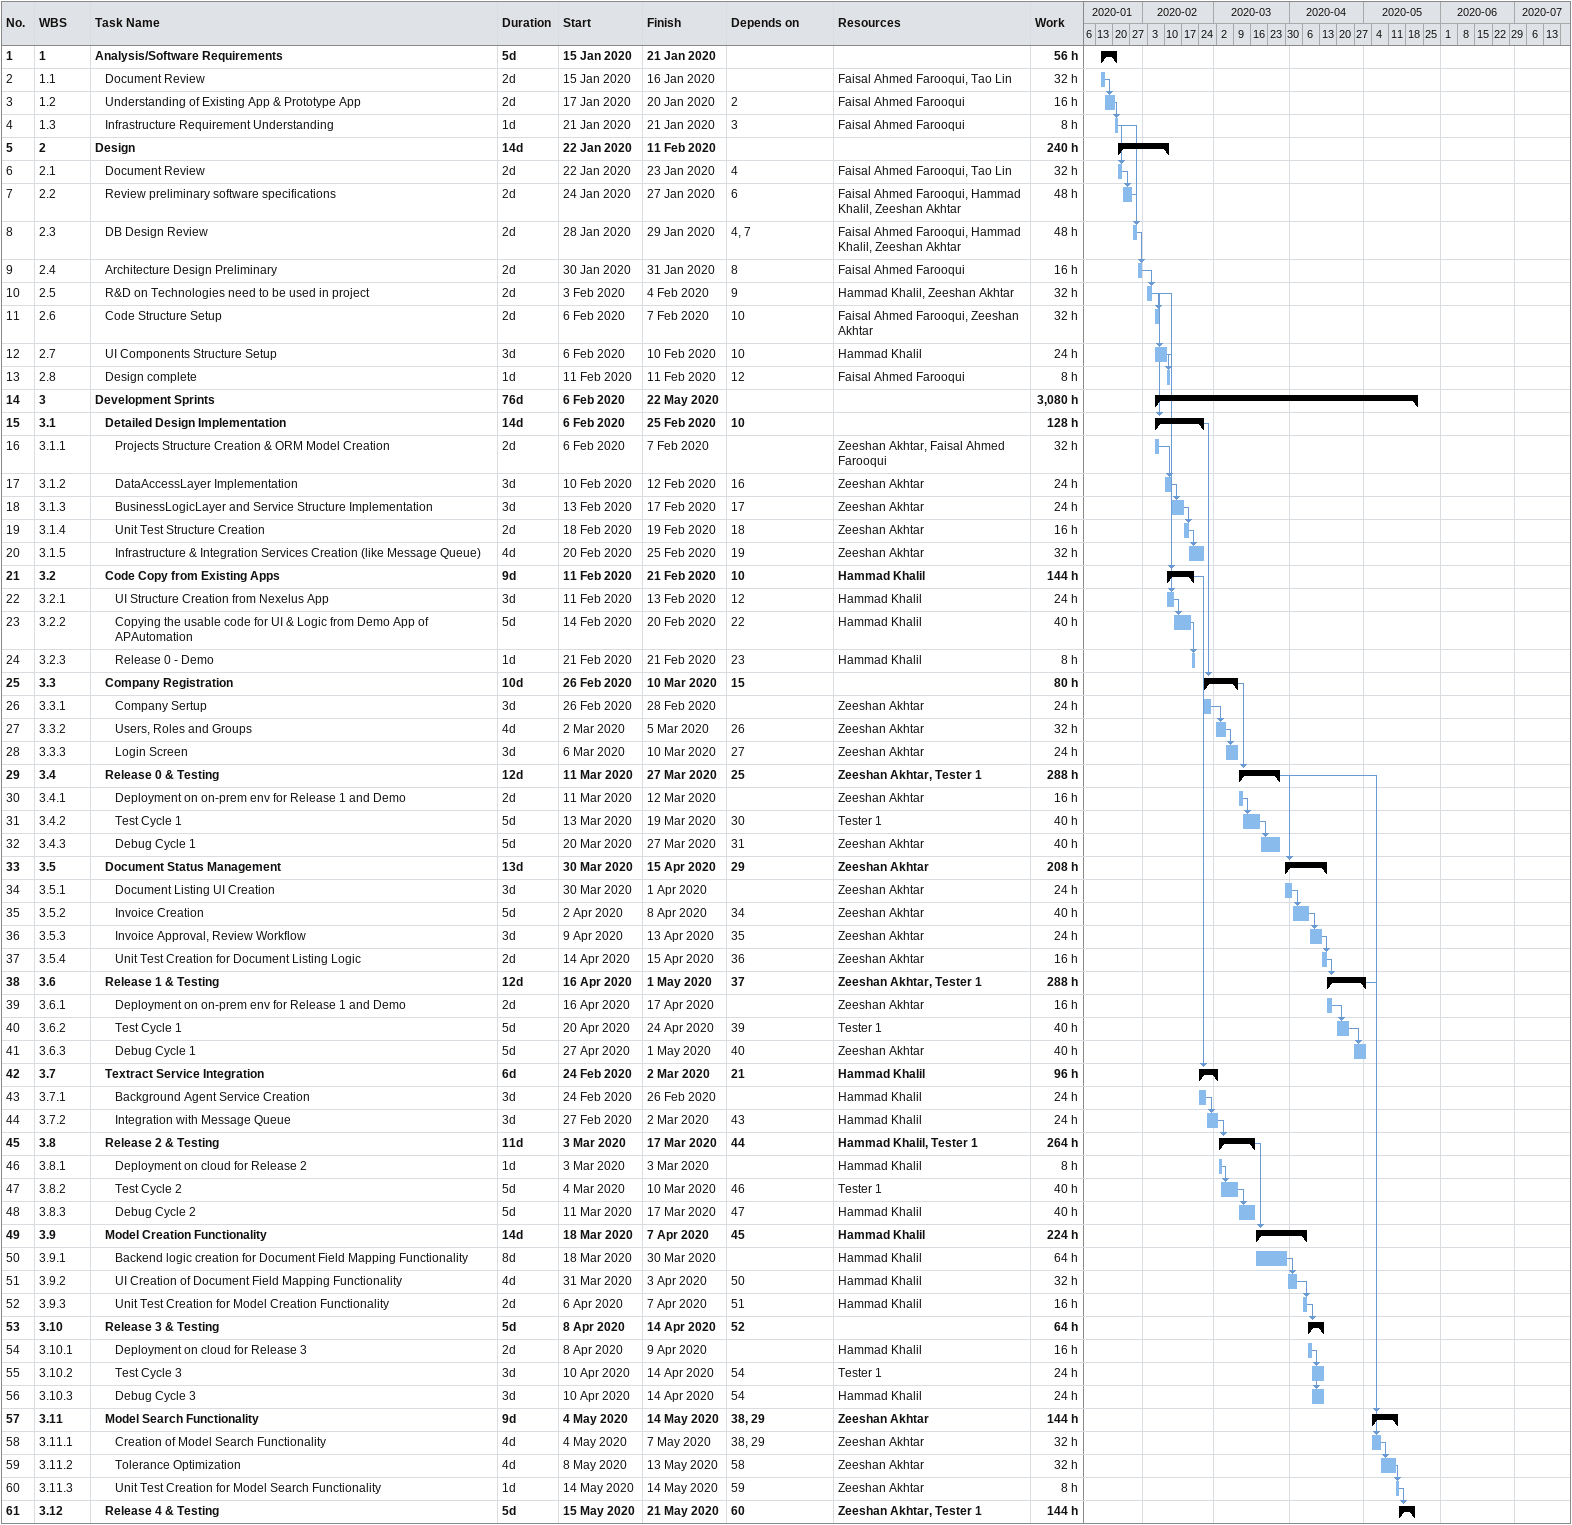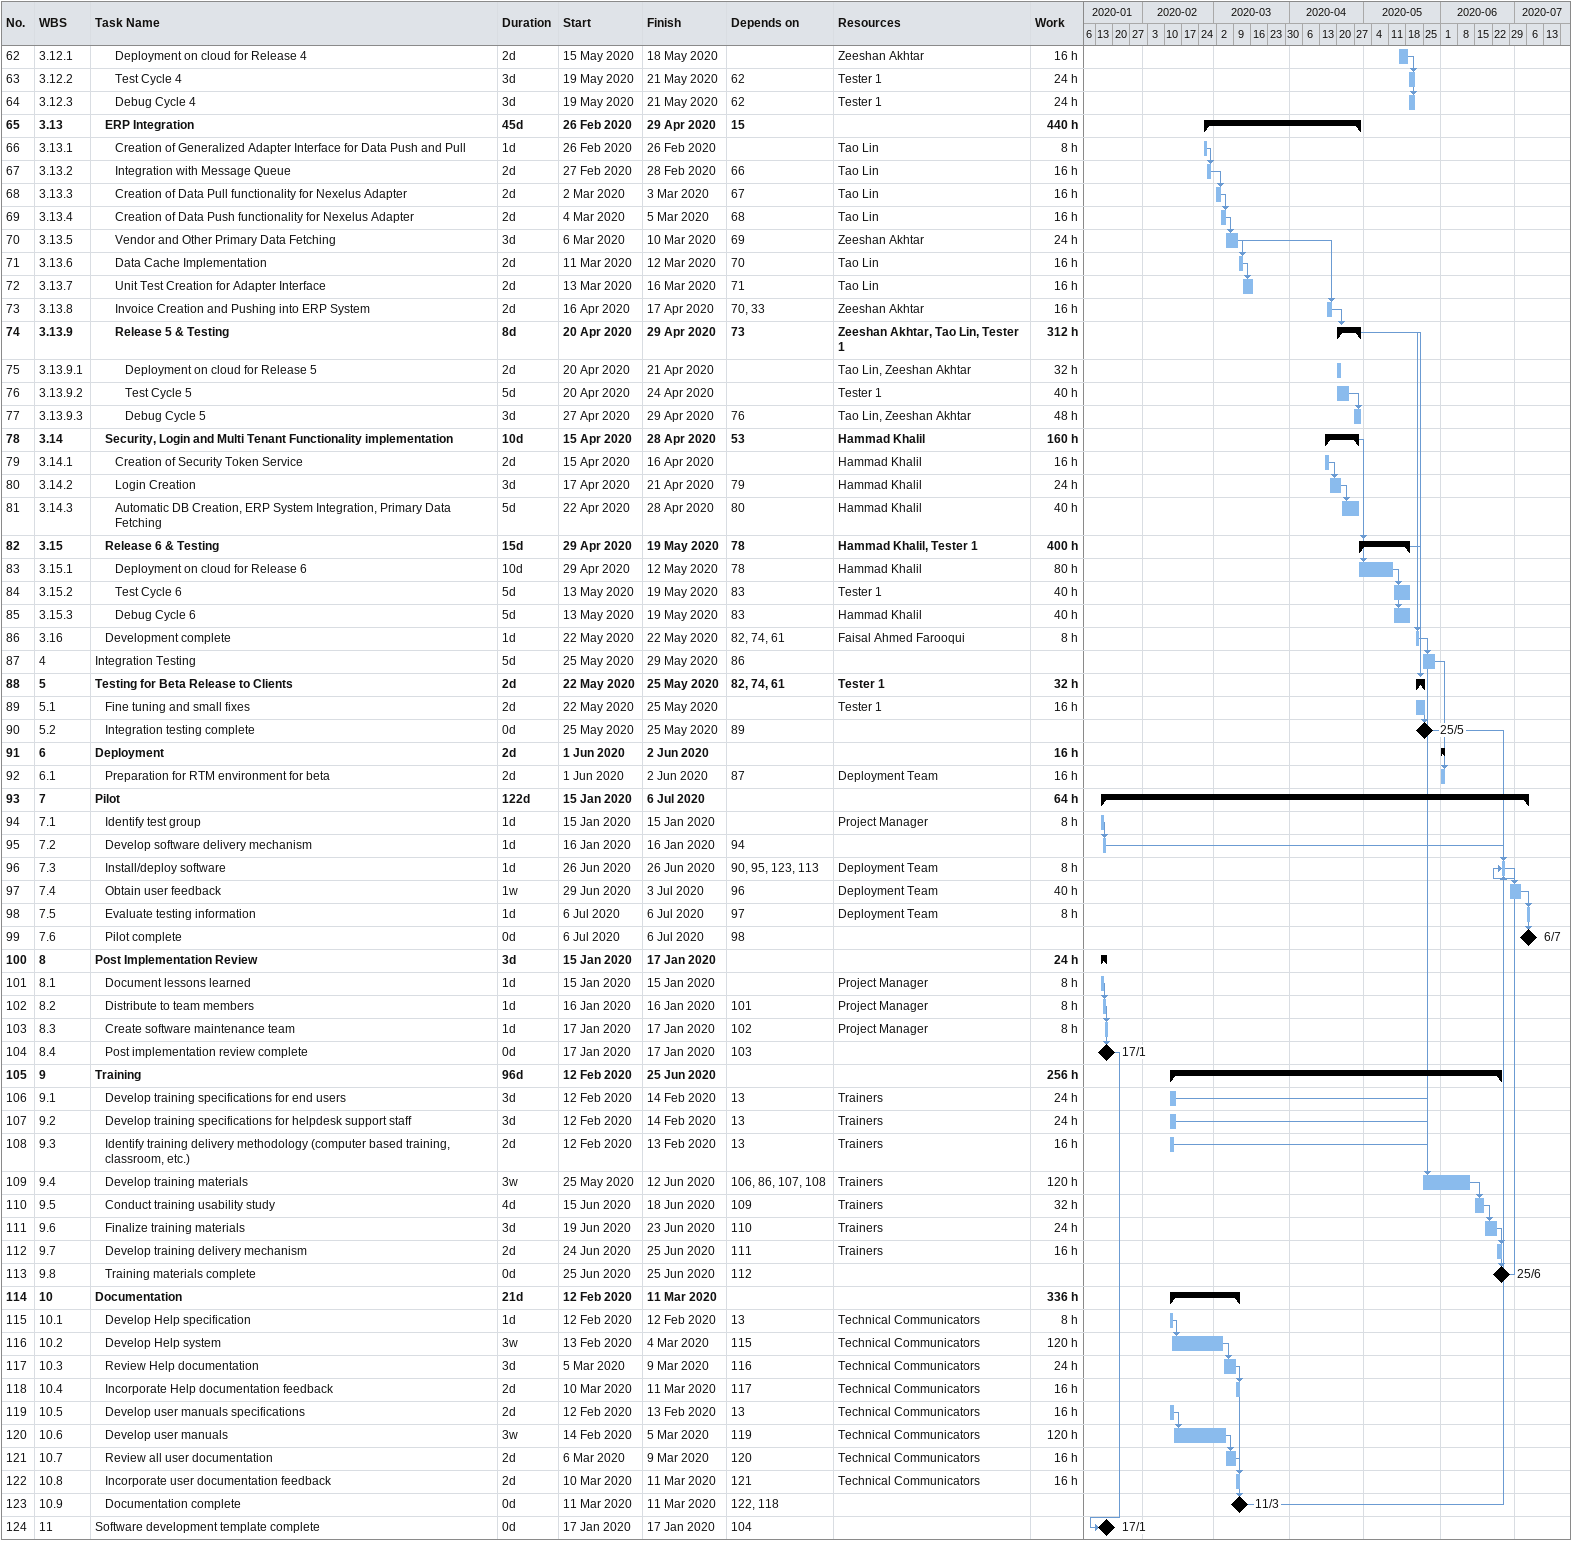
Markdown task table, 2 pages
| ID | WBS | Task | Duration | Start | Finish | Predecessors | Resources | Work (h) |
|---|---|---|---|---|---|---|---|---|
| 1 | 1 | **Analysis/Software Requirements** | 5d | 2020-01-15 | 2020-01-21 |  |  | 56 |
| 2 | 1.1 | Document Review | 2d | 2020-01-15 | 2020-01-16 |  | Faisal Ahmed Farooqui, Tao Lin | 32 |
| 3 | 1.2 | Understanding of Existing App & Prototype App | 2d | 2020-01-17 | 2020-01-20 | 2 | Faisal Ahmed Farooqui | 16 |
| 4 | 1.3 | Infrastructure Requirement Understanding | 1d | 2020-01-21 | 2020-01-21 | 3 | Faisal Ahmed Farooqui | 8 |
| 5 | 2 | **Design** | 14d | 2020-01-22 | 2020-02-11 |  |  | 240 |
| 6 | 2.1 | Document Review | 2d | 2020-01-22 | 2020-01-23 | 4 | Faisal Ahmed Farooqui, Tao Lin | 32 |
| 7 | 2.2 | Review preliminary software specifications | 2d | 2020-01-24 | 2020-01-27 | 6 | Faisal Ahmed Farooqui, Hammad Khalil, Zeeshan Akhtar | 48 |
| 8 | 2.3 | DB Design Review | 2d | 2020-01-28 | 2020-01-29 | 4, 7 | Faisal Ahmed Farooqui, Hammad Khalil, Zeeshan Akhtar | 48 |
| 9 | 2.4 | Architecture Design Preliminary | 2d | 2020-01-30 | 2020-01-31 | 8 | Faisal Ahmed Farooqui | 16 |
| 10 | 2.5 | R&D on Technologies need to be used in project | 2d | 2020-02-03 | 2020-02-04 | 9 | Hammad Khalil, Zeeshan Akhtar | 32 |
| 11 | 2.6 | Code Structure Setup | 2d | 2020-02-06 | 2020-02-07 | 10 | Faisal Ahmed Farooqui, Zeeshan Akhtar | 32 |
| 12 | 2.7 | UI Components Structure Setup | 3d | 2020-02-06 | 2020-02-10 | 10 | Hammad Khalil | 24 |
| 13 | 2.8 | Design complete | 1d | 2020-02-11 | 2020-02-11 | 12 | Faisal Ahmed Farooqui | 8 |
| 14 | 3 | **Development Sprints** | 76d | 2020-02-06 | 2020-05-22 |  |  | 3080 |
| 15 | 3.1 | **Detailed Design Implementation** | 14d | 2020-02-06 | 2020-02-25 | 10 |  | 128 |
| 16 | 3.1.1 | Projects Structure Creation & ORM Model Creation | 2d | 2020-02-06 | 2020-02-07 |  | Zeeshan Akhtar, Faisal Ahmed Farooqui | 32 |
| 17 | 3.1.2 | DataAccessLayer Implementation | 3d | 2020-02-10 | 2020-02-12 | 16 | Zeeshan Akhtar | 24 |
| 18 | 3.1.3 | BusinessLogicLayer and Service Structure Implementation | 3d | 2020-02-13 | 2020-02-17 | 17 | Zeeshan Akhtar | 24 |
| 19 | 3.1.4 | Unit Test Structure Creation | 2d | 2020-02-18 | 2020-02-19 | 18 | Zeeshan Akhtar | 16 |
| 20 | 3.1.5 | Infrastructure & Integration Services Creation (like Message Queue) | 4d | 2020-02-20 | 2020-02-25 | 19 | Zeeshan Akhtar | 32 |
| 21 | 3.2 | **Code Copy from Existing Apps** | 9d | 2020-02-11 | 2020-02-21 | 10 | Hammad Khalil | 144 |
| 22 | 3.2.1 | UI Structure Creation from Nexelus App | 3d | 2020-02-11 | 2020-02-13 | 12 | Hammad Khalil | 24 |
| 23 | 3.2.2 | Copying the usable code for UI & Logic from Demo App of APAutomation | 5d | 2020-02-14 | 2020-02-20 | 22 | Hammad Khalil | 40 |
| 24 | 3.2.3 | Release 0 - Demo | 1d | 2020-02-21 | 2020-02-21 | 23 | Hammad Khalil | 8 |
| 25 | 3.3 | **Company Registration** | 10d | 2020-02-26 | 2020-03-10 | 15 |  | 80 |
| 26 | 3.3.1 | Company Sertup | 3d | 2020-02-26 | 2020-02-28 |  | Zeeshan Akhtar | 24 |
| 27 | 3.3.2 | Users, Roles and Groups | 4d | 2020-03-02 | 2020-03-05 | 26 | Zeeshan Akhtar | 32 |
| 28 | 3.3.3 | Login Screen | 3d | 2020-03-06 | 2020-03-10 | 27 | Zeeshan Akhtar | 24 |
| 29 | 3.4 | **Release 0 & Testing** | 12d | 2020-03-11 | 2020-03-27 | 25 | Zeeshan Akhtar, Tester 1 | 288 |
| 30 | 3.4.1 | Deployment on on-prem env for Release 1 and Demo | 2d | 2020-03-11 | 2020-03-12 |  | Zeeshan Akhtar | 16 |
| 31 | 3.4.2 | Test Cycle 1 | 5d | 2020-03-13 | 2020-03-19 | 30 | Tester 1 | 40 |
| 32 | 3.4.3 | Debug Cycle 1 | 5d | 2020-03-20 | 2020-03-27 | 31 | Zeeshan Akhtar | 40 |
| 33 | 3.5 | **Document Status Management** | 13d | 2020-03-30 | 2020-04-15 | 29 | Zeeshan Akhtar | 208 |
| 34 | 3.5.1 | Document Listing UI Creation | 3d | 2020-03-30 | 2020-04-01 |  | Zeeshan Akhtar | 24 |
| 35 | 3.5.2 | Invoice Creation | 5d | 2020-04-02 | 2020-04-08 | 34 | Zeeshan Akhtar | 40 |
| 36 | 3.5.3 | Invoice Approval, Review Workflow | 3d | 2020-04-09 | 2020-04-13 | 35 | Zeeshan Akhtar | 24 |
| 37 | 3.5.4 | Unit Test Creation for Document Listing Logic | 2d | 2020-04-14 | 2020-04-15 | 36 | Zeeshan Akhtar | 16 |
| 38 | 3.6 | **Release 1 & Testing** | 12d | 2020-04-16 | 2020-05-01 | 37 | Zeeshan Akhtar, Tester 1 | 288 |
| 39 | 3.6.1 | Deployment on on-prem env for Release 1 and Demo | 2d | 2020-04-16 | 2020-04-17 |  | Zeeshan Akhtar | 16 |
| 40 | 3.6.2 | Test Cycle 1 | 5d | 2020-04-20 | 2020-04-24 | 39 | Tester 1 | 40 |
| 41 | 3.6.3 | Debug Cycle 1 | 5d | 2020-04-27 | 2020-05-01 | 40 | Zeeshan Akhtar | 40 |
| 42 | 3.7 | **Textract Service Integration** | 6d | 2020-02-24 | 2020-03-02 | 21 | Hammad Khalil | 96 |
| 43 | 3.7.1 | Background Agent Service Creation | 3d | 2020-02-24 | 2020-02-26 |  | Hammad Khalil | 24 |
| 44 | 3.7.2 | Integration with Message Queue | 3d | 2020-02-27 | 2020-03-02 | 43 | Hammad Khalil | 24 |
| 45 | 3.8 | **Release 2 & Testing** | 11d | 2020-03-03 | 2020-03-17 | 44 | Hammad Khalil, Tester 1 | 264 |
| 46 | 3.8.1 | Deployment on cloud for Release 2 | 1d | 2020-03-03 | 2020-03-03 |  | Hammad Khalil | 8 |
| 47 | 3.8.2 | Test Cycle 2 | 5d | 2020-03-04 | 2020-03-10 | 46 | Tester 1 | 40 |
| 48 | 3.8.3 | Debug Cycle 2 | 5d | 2020-03-11 | 2020-03-17 | 47 | Hammad Khalil | 40 |
| 49 | 3.9 | **Model Creation Functionality** | 14d | 2020-03-18 | 2020-04-07 | 45 | Hammad Khalil | 224 |
| 50 | 3.9.1 | Backend logic creation for Document Field Mapping Functionality | 8d | 2020-03-18 | 2020-03-30 |  | Hammad Khalil | 64 |
| 51 | 3.9.2 | UI Creation of Document Field Mapping Functionality | 4d | 2020-03-31 | 2020-04-03 | 50 | Hammad Khalil | 32 |
| 52 | 3.9.3 | Unit Test Creation for Model Creation Functionality | 2d | 2020-04-06 | 2020-04-07 | 51 | Hammad Khalil | 16 |
| 53 | 3.10 | **Release 3 & Testing** | 5d | 2020-04-08 | 2020-04-14 | 52 |  | 64 |
| 54 | 3.10.1 | Deployment on cloud for Release 3 | 2d | 2020-04-08 | 2020-04-09 |  | Hammad Khalil | 16 |
| 55 | 3.10.2 | Test Cycle 3 | 3d | 2020-04-10 | 2020-04-14 | 54 | Tester 1 | 24 |
| 56 | 3.10.3 | Debug Cycle 3 | 3d | 2020-04-10 | 2020-04-14 | 54 | Hammad Khalil | 24 |
| 57 | 3.11 | **Model Search Functionality** | 9d | 2020-05-04 | 2020-05-14 | 38, 29 | Zeeshan Akhtar | 144 |
| 58 | 3.11.1 | Creation of Model Search Functionality | 4d | 2020-05-04 | 2020-05-07 | 38, 29 | Zeeshan Akhtar | 32 |
| 59 | 3.11.2 | Tolerance Optimization | 4d | 2020-05-08 | 2020-05-13 | 58 | Zeeshan Akhtar | 32 |
| 60 | 3.11.3 | Unit Test Creation for Model Search Functionality | 1d | 2020-05-14 | 2020-05-14 | 59 | Zeeshan Akhtar | 8 |
| 61 | 3.12 | **Release 4 & Testing** | 5d | 2020-05-15 | 2020-05-21 | 60 | Zeeshan Akhtar, Tester 1 | 144 |
| 62 | 3.12.1 | Deployment on cloud for Release 4 | 2d | 2020-05-15 | 2020-05-18 |  | Zeeshan Akhtar | 16 |
| 63 | 3.12.2 | Test Cycle 4 | 3d | 2020-05-19 | 2020-05-21 | 62 | Tester 1 | 24 |
| 64 | 3.12.3 | Debug Cycle 4 | 3d | 2020-05-19 | 2020-05-21 | 62 | Tester 1 | 24 |
| 65 | 3.13 | **ERP Integration** | 45d | 2020-02-26 | 2020-04-29 | 15 |  | 440 |
| 66 | 3.13.1 | Creation of Generalized Adapter Interface for Data Push and Pull | 1d | 2020-02-26 | 2020-02-26 |  | Tao Lin | 8 |
| 67 | 3.13.2 | Integration with Message Queue | 2d | 2020-02-27 | 2020-02-28 | 66 | Tao Lin | 16 |
| 68 | 3.13.3 | Creation of Data Pull functionality for Nexelus Adapter | 2d | 2020-03-02 | 2020-03-03 | 67 | Tao Lin | 16 |
| 69 | 3.13.4 | Creation of Data Push functionality for Nexelus Adapter | 2d | 2020-03-04 | 2020-03-05 | 68 | Tao Lin | 16 |
| 70 | 3.13.5 | Vendor and Other Primary Data Fetching | 3d | 2020-03-06 | 2020-03-10 | 69 | Zeeshan Akhtar | 24 |
| 71 | 3.13.6 | Data Cache Implementation | 2d | 2020-03-11 | 2020-03-12 | 70 | Tao Lin | 16 |
| 72 | 3.13.7 | Unit Test Creation for Adapter Interface | 2d | 2020-03-13 | 2020-03-16 | 71 | Tao Lin | 16 |
| 73 | 3.13.8 | Invoice Creation and Pushing into ERP System | 2d | 2020-04-16 | 2020-04-17 | 70, 33 | Zeeshan Akhtar | 16 |
| 74 | 3.13.9 | **Release 5 & Testing** | 8d | 2020-04-20 | 2020-04-29 | 73 | Zeeshan Akhtar, Tao Lin, Tester 1 | 312 |
| 75 | 3.13.9.1 | Deployment on cloud for Release 5 | 2d | 2020-04-20 | 2020-04-21 |  | Tao Lin, Zeeshan Akhtar | 32 |
| 76 | 3.13.9.2 | Test Cycle 5 | 5d | 2020-04-20 | 2020-04-24 |  | Tester 1 | 40 |
| 77 | 3.13.9.3 | Debug Cycle 5 | 3d | 2020-04-27 | 2020-04-29 | 76 | Tao Lin, Zeeshan Akhtar | 48 |
| 78 | 3.14 | **Security, Login and Multi Tenant Functionality implementation** | 10d | 2020-04-15 | 2020-04-28 | 53 | Hammad Khalil | 160 |
| 79 | 3.14.1 | Creation of Security Token Service | 2d | 2020-04-15 | 2020-04-16 |  | Hammad Khalil | 16 |
| 80 | 3.14.2 | Login Creation | 3d | 2020-04-17 | 2020-04-21 | 79 | Hammad Khalil | 24 |
| 81 | 3.14.3 | Automatic DB Creation, ERP System Integration, Primary Data Fetching | 5d | 2020-04-22 | 2020-04-28 | 80 | Hammad Khalil | 40 |
| 82 | 3.15 | **Release 6 & Testing** | 15d | 2020-04-29 | 2020-05-19 | 78 | Hammad Khalil, Tester 1 | 400 |
| 83 | 3.15.1 | Deployment on cloud for Release 6 | 10d | 2020-04-29 | 2020-05-12 | 78 | Hammad Khalil | 80 |
| 84 | 3.15.2 | Test Cycle 6 | 5d | 2020-05-13 | 2020-05-19 | 83 | Tester 1 | 40 |
| 85 | 3.15.3 | Debug Cycle 6 | 5d | 2020-05-13 | 2020-05-19 | 83 | Hammad Khalil | 40 |
| 86 | 3.16 | Development complete | 1d | 2020-05-22 | 2020-05-22 | 82, 74, 61 | Faisal Ahmed Farooqui | 8 |
| 87 | 4 | Integration Testing | 5d | 2020-05-25 | 2020-05-29 | 86 |  |  |
| 88 | 5 | **Testing for Beta Release to Clients** | 2d | 2020-05-22 | 2020-05-25 | 82, 74, 61 | Tester 1 | 32 |
| 89 | 5.1 | Fine tuning and small fixes | 2d | 2020-05-22 | 2020-05-25 |  | Tester 1 | 16 |
| 90 | 5.2 | Integration testing complete | 0d | 2020-05-25 | 2020-05-25 | 89 |  |  |
| 91 | 6 | **Deployment** | 2d | 2020-06-01 | 2020-06-02 |  |  | 16 |
| 92 | 6.1 | Preparation for RTM environment for beta | 2d | 2020-06-01 | 2020-06-02 | 87 | Deployment Team | 16 |
| 93 | 7 | **Pilot** | 122d | 2020-01-15 | 2020-07-06 |  |  | 64 |
| 94 | 7.1 | Identify test group | 1d | 2020-01-15 | 2020-01-15 |  | Project Manager | 8 |
| 95 | 7.2 | Develop software delivery mechanism | 1d | 2020-01-16 | 2020-01-16 | 94 |  |  |
| 96 | 7.3 | Install/deploy software | 1d | 2020-06-26 | 2020-06-26 | 90, 95, 123, 113 | Deployment Team | 8 |
| 97 | 7.4 | Obtain user feedback | 1w | 2020-06-29 | 2020-07-03 | 96 | Deployment Team | 40 |
| 98 | 7.5 | Evaluate testing information | 1d | 2020-07-06 | 2020-07-06 | 97 | Deployment Team | 8 |
| 99 | 7.6 | Pilot complete | 0d | 2020-07-06 | 2020-07-06 | 98 |  |  |
| 100 | 8 | **Post Implementation Review** | 3d | 2020-01-15 | 2020-01-17 |  |  | 24 |
| 101 | 8.1 | Document lessons learned | 1d | 2020-01-15 | 2020-01-15 |  | Project Manager | 8 |
| 102 | 8.2 | Distribute to team members | 1d | 2020-01-16 | 2020-01-16 | 101 | Project Manager | 8 |
| 103 | 8.3 | Create software maintenance team | 1d | 2020-01-17 | 2020-01-17 | 102 | Project Manager | 8 |
| 104 | 8.4 | Post implementation review complete | 0d | 2020-01-17 | 2020-01-17 | 103 |  |  |
| 105 | 9 | **Training** | 96d | 2020-02-12 | 2020-06-25 |  |  | 256 |
| 106 | 9.1 | Develop training specifications for end users | 3d | 2020-02-12 | 2020-02-14 | 13 | Trainers | 24 |
| 107 | 9.2 | Develop training specifications for helpdesk support staff | 3d | 2020-02-12 | 2020-02-14 | 13 | Trainers | 24 |
| 108 | 9.3 | Identify training delivery methodology (computer based training, classroom, etc.) | 2d | 2020-02-12 | 2020-02-13 | 13 | Trainers | 16 |
| 109 | 9.4 | Develop training materials | 3w | 2020-05-25 | 2020-06-12 | 106, 86, 107, 108 | Trainers | 120 |
| 110 | 9.5 | Conduct training usability study | 4d | 2020-06-15 | 2020-06-18 | 109 | Trainers | 32 |
| 111 | 9.6 | Finalize training materials | 3d | 2020-06-19 | 2020-06-23 | 110 | Trainers | 24 |
| 112 | 9.7 | Develop training delivery mechanism | 2d | 2020-06-24 | 2020-06-25 | 111 | Trainers | 16 |
| 113 | 9.8 | Training materials complete | 0d | 2020-06-25 | 2020-06-25 | 112 |  |  |
| 114 | 10 | **Documentation** | 21d | 2020-02-12 | 2020-03-11 |  |  | 336 |
| 115 | 10.1 | Develop Help specification | 1d | 2020-02-12 | 2020-02-12 | 13 | Technical Communicators | 8 |
| 116 | 10.2 | Develop Help system | 3w | 2020-02-13 | 2020-03-04 | 115 | Technical Communicators | 120 |
| 117 | 10.3 | Review Help documentation | 3d | 2020-03-05 | 2020-03-09 | 116 | Technical Communicators | 24 |
| 118 | 10.4 | Incorporate Help documentation feedback | 2d | 2020-03-10 | 2020-03-11 | 117 | Technical Communicators | 16 |
| 119 | 10.5 | Develop user manuals specifications | 2d | 2020-02-12 | 2020-02-13 | 13 | Technical Communicators | 16 |
| 120 | 10.6 | Develop user manuals | 3w | 2020-02-14 | 2020-03-05 | 119 | Technical Communicators | 120 |
| 121 | 10.7 | Review all user documentation | 2d | 2020-03-06 | 2020-03-09 | 120 | Technical Communicators | 16 |
| 122 | 10.8 | Incorporate user documentation feedback | 2d | 2020-03-10 | 2020-03-11 | 121 | Technical Communicators | 16 |
| 123 | 10.9 | Documentation complete | 0d | 2020-03-11 | 2020-03-11 | 122, 118 |  |  |
| 124 | 11 | Software development template complete | 0d | 2020-01-17 | 2020-01-17 | 104 |  |  |
